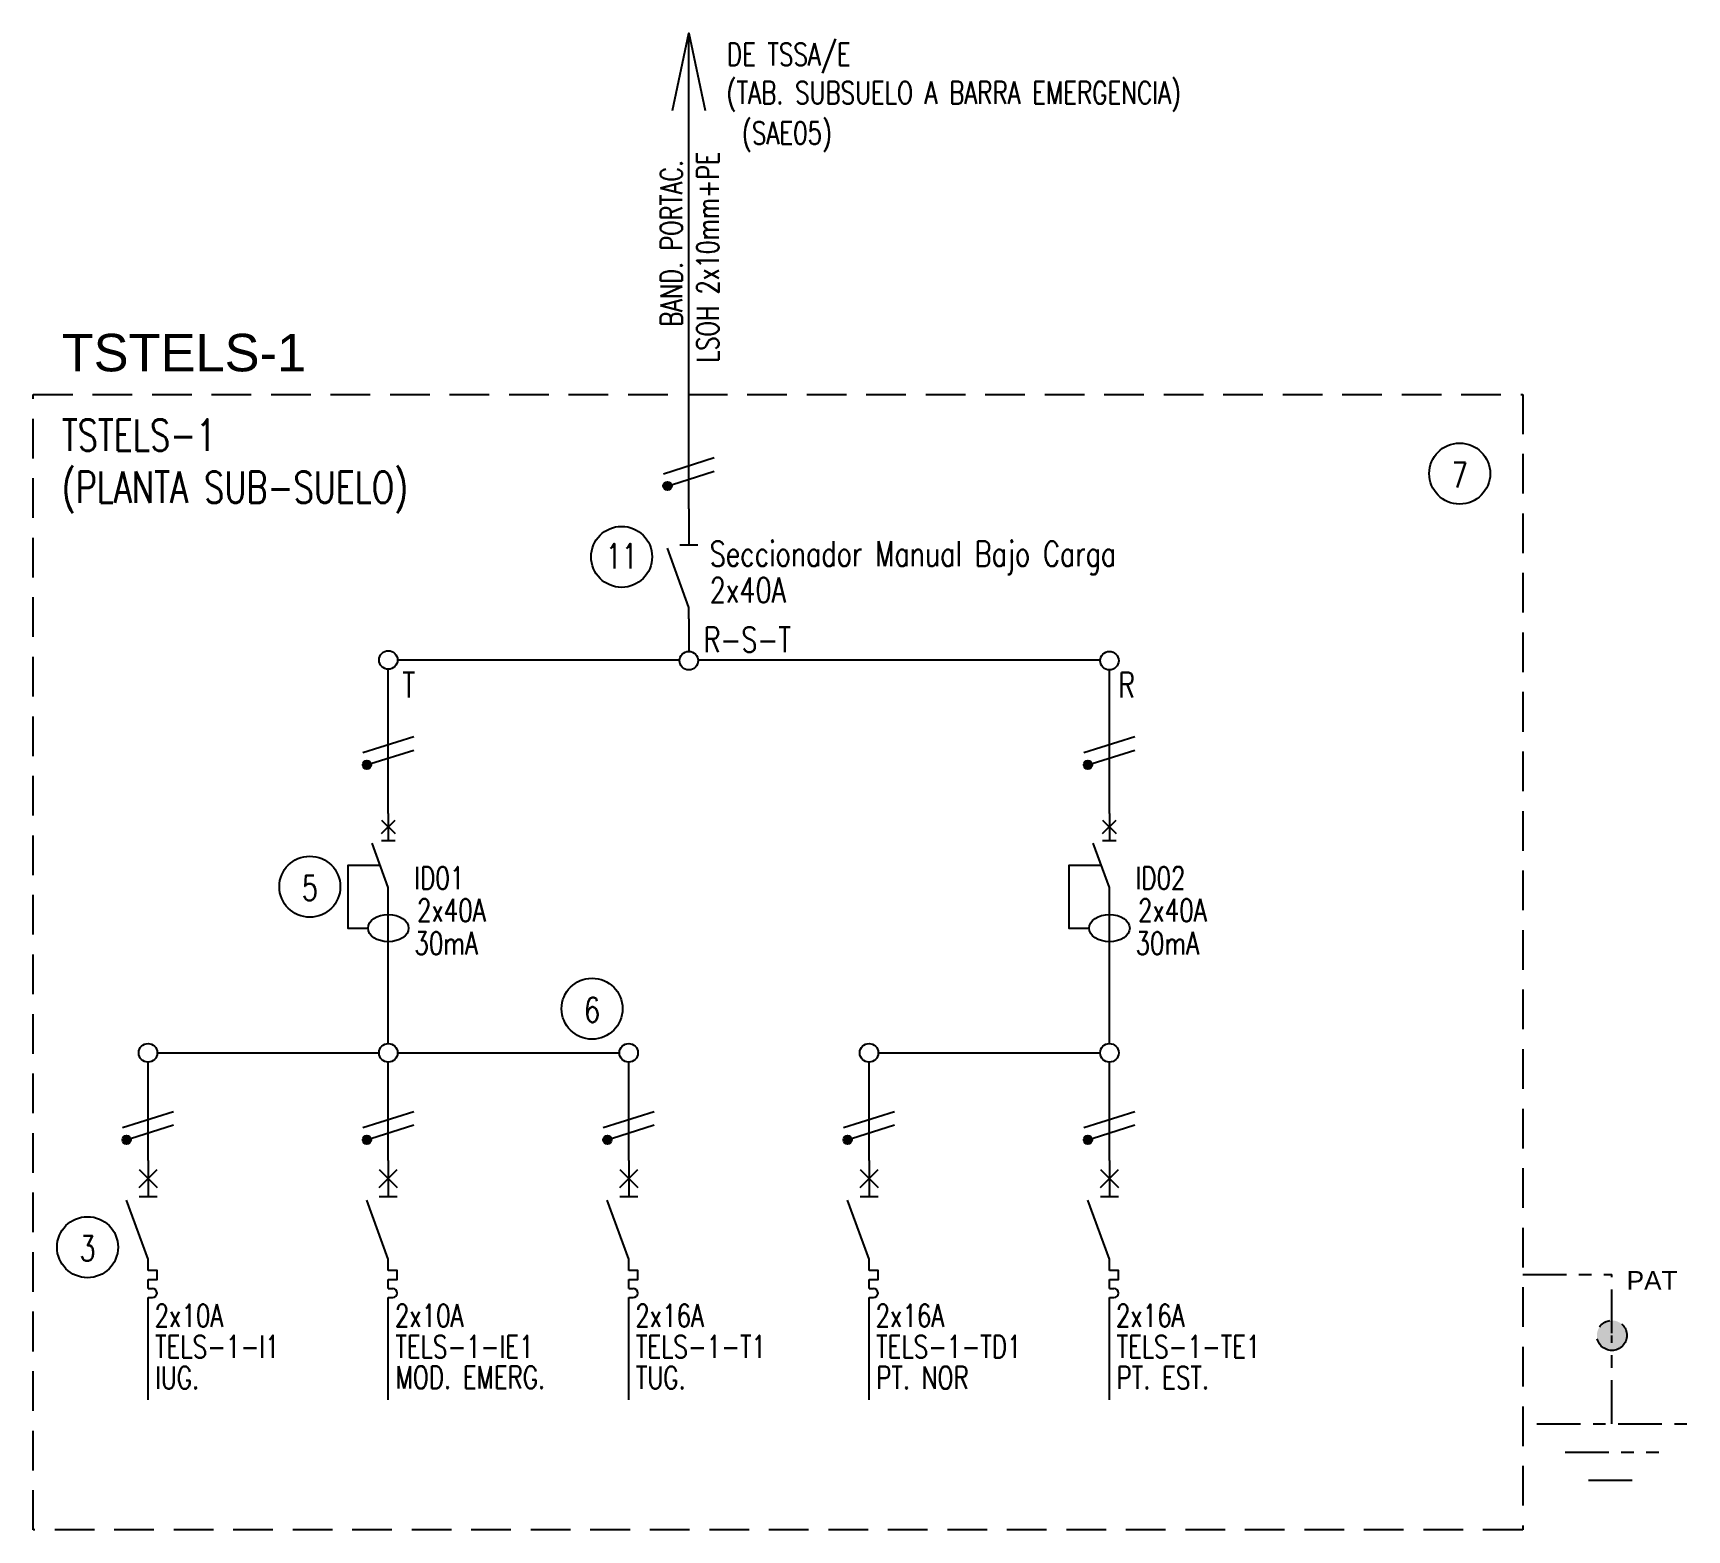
# Model space of a CAD drawing. Extents: x 3603.3 to 3616.5, y 1285.6 to 1297.6.
import ezdxf
from ezdxf.enums import TextEntityAlignment as Align

# ---------------------------------------------------------------- set-up
doc = ezdxf.new("R2010")
doc.units = 0
doc.linetypes.add('OCJ-ESQUEMAS UNIFILARES-CORREGIDOS IDO-REV.br$0$DASHED', pattern=[19.05, 12.7, -6.35])
doc.linetypes.add('OCJ-ESQUEMAS UNIFILARES-CORREGIDOS IDO-REV.br$0$EJE_5', pattern=[7.1, 5, -1, 0.1, -1])
for name, color, linetype in [('OCJ-ESQUEMAS UNIFILARES-CORREGIDOS IDO-REV.br$0$00-IE-CABLES', 10, 'Continuous'), ('OCJ-ESQUEMAS UNIFILARES-CORREGIDOS IDO-REV.br$0$01-ELE-APARATOS', 170, 'Continuous'), ('OCJ-ESQUEMAS UNIFILARES-CORREGIDOS IDO-REV.br$0$ELECTRIC', 4, 'Continuous'), ('OCJ-ESQUEMAS UNIFILARES-CORREGIDOS IDO-REV.br$0$PAT', 80, 'Continuous'), ('OCJ-ESQUEMAS UNIFILARES-CORREGIDOS IDO-REV.br$0$TEXTO', 7, 'Continuous')]:
    doc.layers.add(name, color=color, linetype=linetype)
doc.styles.add('OCJ-ESQUEMAS UNIFILARES-CORREGIDOS IDO-REV.br$0$ARIAL', font='Arial.ttf', dxfattribs={"height": 0.2})
doc.styles.add('OCJ-ESQUEMAS UNIFILARES-CORREGIDOS IDO-REV.br$0$Electricidad', font='ROMANS.SHX', dxfattribs={"width": 0.75, "height": 0.175})

# ---------------------------------------------------------------- blocks, each defined once
blk = doc.blocks.new('OCJ-ESQUEMAS UNIFILARES-CORREGIDOS IDO-REV.br$0$Unif-Interruptor-Term')
for p, q in [((0, -1.013), (0.045, -1.013)), ((0, -1.103), (0.045, -1.103))]:
    blk.add_line(p, q)
for points in [[(-0.09, 0.177), (0.09, -0.003)], [(-0.09, -0.003), (0.09, 0.177)], [(0, 0.267), (0, -0.093)], [(0, -0.72), (-0.215, -0.128)], [(-0.09, -0.093), (0.09, -0.093)], [(0, -0.833), (0, -0.72)], [(0, -0.923), (0.09, -0.923), (0.09, -0.833), (0, -0.833)], [(0, -1.013), (0, -0.923)], [(0, -1.215), (0, -1.103)]]:
    blk.add_lwpolyline(points)
blk.add_arc((0.045, -1.058), 0.045, 270, 90)
blk = doc.blocks.new('OCJ-ESQUEMAS UNIFILARES-CORREGIDOS IDO-REV.br$0$Unif-Interruptor-Dif')
for points in [[(0, 0.177), (0, -0.093)], [(-0.068, 0.11), (0.068, -0.025)], [(-0.068, -0.025), (0.068, 0.11)], [(0, -0.565), (-0.162, -0.121)], [(-0.068, -0.093), (0.068, -0.093)], [(-0.081, -0.343), (-0.405, -0.343), (-0.405, -0.97), (-0.202, -0.97)], [(0, -1.308), (0, -0.565)]]:
    blk.add_lwpolyline(points)
blk.add_ellipse((0, -0.97), major_axis=(0.203, 0), ratio=0.670814)
blk = doc.blocks.new('OCJ-ESQUEMAS UNIFILARES-CORREGIDOS IDO-REV.br$0$A$C7AFF483F')
for points in [[(0, 0.88), (0, 0.592)], [(0, 0.09), (-0.172, 0.564)], [(-0.072, 0.592), (0.072, 0.592)], [(0, 0), (0, 0.09)]]:
    blk.add_lwpolyline(points)

msp = doc.modelspace()

# ---------------------------------------------------------------- hatches: boundary and pattern name
at = {"layer": 'OCJ-ESQUEMAS UNIFILARES-CORREGIDOS IDO-REV.br$0$00-IE-CABLES'}
for points in [[(3608.329, 1293.96, 1), (3608.384, 1294, 1)], [(3605.925, 1291.729, 1), (3605.979, 1291.769, 1)], [(3611.695, 1291.729, 1), (3611.75, 1291.769, 1)], [(3604.001, 1288.729, 1), (3604.056, 1288.769, 1)], [(3605.925, 1288.729, 1), (3605.979, 1288.769, 1)], [(3607.848, 1288.729, 1), (3607.903, 1288.769, 1)], [(3609.772, 1288.729, 1), (3609.826, 1288.769, 1)], [(3611.695, 1288.729, 1), (3611.75, 1288.769, 1)]]:
    msp.add_hatch(color=256, dxfattribs=at).paths.add_polyline_path(points)
at = {"layer": 'OCJ-ESQUEMAS UNIFILARES-CORREGIDOS IDO-REV.br$0$PAT', "linetype": 'OCJ-ESQUEMAS UNIFILARES-CORREGIDOS IDO-REV.br$0$EJE_5', "ltscale": 0.07}
h = msp.add_hatch(color=256, dxfattribs=at)
h.paths.add_polyline_path([(3616.035, 1287.184), (3615.795, 1287.184, -1)])
h.paths.add_polyline_path([(3615.795, 1287.184), (3615.915, 1287.184), (3615.915, 1287.064, -0.414214)])
h.paths.add_polyline_path([(3615.915, 1287.184), (3616.035, 1287.184, -0.414214), (3615.915, 1287.064)])

# ---------------------------------------------------------------- linework, layer by layer
at = {"layer": 'OCJ-ESQUEMAS UNIFILARES-CORREGIDOS IDO-REV.br$0$00-IE-CABLES'}
for p, q in [((3608.528, 1293.798), (3608.528, 1297.603)), ((3608.528, 1292.918), (3608.528, 1292.657)), ((3606.198, 1292.588), (3608.454, 1292.588)), ((3608.602, 1292.588), (3611.82, 1292.588)), ((3606.123, 1291.361), (3606.123, 1292.514)), ((3611.894, 1291.361), (3611.894, 1292.508)), ((3606.123, 1289.519), (3606.123, 1290.321)), ((3611.894, 1289.519), (3611.894, 1290.321)), ((3604.274, 1289.445), (3606.049, 1289.445)), ((3606.198, 1289.445), (3607.973, 1289.445)), ((3610.044, 1289.445), (3611.82, 1289.445)), ((3604.2, 1288.583), (3604.2, 1289.371)), ((3606.123, 1288.583), (3606.123, 1289.371)), ((3608.047, 1288.583), (3608.047, 1289.371)), ((3609.97, 1288.583), (3609.97, 1289.371)), ((3611.894, 1288.583), (3611.894, 1289.371)), ((3604.2, 1286.668), (3604.2, 1287.47)), ((3606.123, 1286.668), (3606.123, 1287.47)), ((3608.047, 1286.668), (3608.047, 1287.47)), ((3609.97, 1286.668), (3609.97, 1287.47)), ((3611.894, 1286.668), (3611.894, 1287.47))]:
    msp.add_line(p, q, dxfattribs=at)
for points in [[(3608.397, 1296.985), (3608.528, 1297.603), (3608.659, 1296.985)], [(3608.324, 1294.078), (3608.731, 1294.207)], [(3608.389, 1293.99), (3608.731, 1294.099)], [(3605.92, 1291.847), (3606.327, 1291.975)], [(3611.69, 1291.847), (3612.097, 1291.975)], [(3605.984, 1291.759), (3606.327, 1291.867)], [(3611.755, 1291.759), (3612.097, 1291.867)], [(3603.997, 1288.847), (3604.404, 1288.976)], [(3604.061, 1288.759), (3604.404, 1288.868)], [(3605.92, 1288.847), (3606.327, 1288.976)], [(3605.984, 1288.759), (3606.327, 1288.868)], [(3607.843, 1288.847), (3608.25, 1288.976)], [(3607.908, 1288.759), (3608.25, 1288.868)], [(3609.767, 1288.847), (3610.174, 1288.976)], [(3609.831, 1288.759), (3610.174, 1288.868)], [(3611.69, 1288.847), (3612.097, 1288.976)], [(3611.755, 1288.759), (3612.097, 1288.868)]]:
    msp.add_lwpolyline(points, dxfattribs=at)
for centre, radius in [((3608.357, 1293.98), 0.0338), ((3606.123, 1292.588), 0.0741), ((3608.528, 1292.582), 0.0741), ((3611.894, 1292.582), 0.0741), ((3605.952, 1291.749), 0.0338), ((3611.722, 1291.749), 0.0338), ((3604.2, 1289.445), 0.0741), ((3606.123, 1289.445), 0.0741), ((3606.123, 1289.445), 0.0741), ((3608.047, 1289.445), 0.0741), ((3609.97, 1289.445), 0.0741), ((3609.97, 1289.445), 0.0741), ((3611.894, 1289.445), 0.0741), ((3604.029, 1288.749), 0.0338), ((3605.952, 1288.749), 0.0338), ((3607.876, 1288.749), 0.0338), ((3609.799, 1288.749), 0.0338), ((3611.722, 1288.749), 0.0338)]:
    msp.add_circle(centre, radius, dxfattribs=at)
at = {"layer": 'OCJ-ESQUEMAS UNIFILARES-CORREGIDOS IDO-REV.br$0$ELECTRIC', "linetype": 'OCJ-ESQUEMAS UNIFILARES-CORREGIDOS IDO-REV.br$0$DASHED', "ltscale": 0.025}
msp.add_lwpolyline([(3603.28, 1294.713), (3615.201, 1294.713), (3615.201, 1285.628), (3603.28, 1285.628)], close=True, dxfattribs=at)
at = {"layer": 'OCJ-ESQUEMAS UNIFILARES-CORREGIDOS IDO-REV.br$0$PAT', "linetype": 'OCJ-ESQUEMAS UNIFILARES-CORREGIDOS IDO-REV.br$0$EJE_5', "ltscale": 0.07}
for p, q in [((3615.201, 1287.671), (3615.915, 1287.671)), ((3615.915, 1287.201), (3615.915, 1287.671)), ((3615.915, 1286.476), (3615.915, 1287.184)), ((3615.315, 1286.476), (3616.515, 1286.476)), ((3615.54, 1286.251), (3616.29, 1286.251)), ((3615.728, 1286.026), (3616.103, 1286.026))]:
    msp.add_line(p, q, dxfattribs=at)
msp.add_circle((3615.915, 1287.184), 0.12, dxfattribs=at)
msp.add_circle((3615.915, 1287.184), 0.12, dxfattribs=at)
at = {"layer": 'OCJ-ESQUEMAS UNIFILARES-CORREGIDOS IDO-REV.br$0$TEXTO'}
for centre in [(3614.697, 1294.079), (3607.99, 1293.413), (3605.495, 1290.774), (3607.754, 1289.798), (3603.716, 1287.89)]:
    msp.add_circle(centre, 0.244, dxfattribs=at)

# ---------------------------------------------------------------- block references
at = {"layer": 'OCJ-ESQUEMAS UNIFILARES-CORREGIDOS IDO-REV.br$0$01-ELE-APARATOS'}
msp.add_blockref('OCJ-ESQUEMAS UNIFILARES-CORREGIDOS IDO-REV.br$0$A$C7AFF483F', (3608.528, 1292.918), dxfattribs=at)
at = {"layer": 'OCJ-ESQUEMAS UNIFILARES-CORREGIDOS IDO-REV.br$0$01-ELE-APARATOS', "xscale": 0.7999999999999546, "yscale": 0.7999999999999546, "zscale": 0.7999999999999546}
for name, p in [('OCJ-ESQUEMAS UNIFILARES-CORREGIDOS IDO-REV.br$0$Unif-Interruptor-Dif', (3606.123, 1291.219)), ('OCJ-ESQUEMAS UNIFILARES-CORREGIDOS IDO-REV.br$0$Unif-Interruptor-Dif', (3611.894, 1291.219)), ('OCJ-ESQUEMAS UNIFILARES-CORREGIDOS IDO-REV.br$0$Unif-Interruptor-Term', (3604.2, 1288.369)), ('OCJ-ESQUEMAS UNIFILARES-CORREGIDOS IDO-REV.br$0$Unif-Interruptor-Term', (3606.123, 1288.369)), ('OCJ-ESQUEMAS UNIFILARES-CORREGIDOS IDO-REV.br$0$Unif-Interruptor-Term', (3608.047, 1288.369)), ('OCJ-ESQUEMAS UNIFILARES-CORREGIDOS IDO-REV.br$0$Unif-Interruptor-Term', (3609.97, 1288.369)), ('OCJ-ESQUEMAS UNIFILARES-CORREGIDOS IDO-REV.br$0$Unif-Interruptor-Term', (3611.894, 1288.369))]:
    msp.add_blockref(name, p, dxfattribs=at)

# ---------------------------------------------------------------- texts
at = {"layer": 'OCJ-ESQUEMAS UNIFILARES-CORREGIDOS IDO-REV.br$0$TEXTO', "style": 'OCJ-ESQUEMAS UNIFILARES-CORREGIDOS IDO-REV.br$0$Electricidad', "width": 0.75}
for s, height, p in [('DE TSSA/E', 0.18, (3608.833, 1297.343)), ('(TAB. SUBSUELO A BARRA EMERGENCIA)', 0.18, (3608.829, 1297.036)), ('(SAE05)', 0.18, (3608.952, 1296.714)), ('TSTELS-1', 0.25, (3603.509, 1294.262)), ('(PLANTA SUB-SUELO)', 0.25, (3603.509, 1293.845)), ('7', 0.2, (3614.633, 1293.969)), ('11', 0.2, (3607.862, 1293.319)), ('Seccionador Manual Bajo Carga', 0.2, (3608.695, 1293.338)), ('2x40A', 0.2, (3608.695, 1293.047)), ('R-S-T', 0.2, (3608.646, 1292.651)), ('T', 0.2, (3606.235, 1292.289)), ('R', 0.2, (3611.964, 1292.289)), ('5', 0.2, (3605.431, 1290.664)), ('ID01', 0.18, (3606.332, 1290.753)), ('ID02', 0.18, (3612.103, 1290.753)), ('2x40A', 0.18, (3606.353, 1290.496)), ('2x40A', 0.18, (3612.123, 1290.496)), ('30mA', 0.18, (3606.332, 1290.232)), ('30mA', 0.18, (3612.103, 1290.232)), ('6', 0.2, (3607.69, 1289.688)), ('3', 0.2, (3603.652, 1287.78)), ('2x10A', 0.18, (3604.253, 1287.253)), ('2x10A', 0.18, (3606.176, 1287.253)), ('2x16A', 0.18, (3608.1, 1287.253)), ('2x16A', 0.18, (3610.023, 1287.253)), ('2x16A', 0.18, (3611.946, 1287.253)), ('TELS-1-I1', 0.18, (3604.257, 1287.004)), ('TELS-1-IE1', 0.18, (3606.18, 1287.004)), ('TELS-1-T1', 0.18, (3608.104, 1287.004)), ('TELS-1-TD1', 0.18, (3610.027, 1287.004)), ('TELS-1-TE1', 0.18, (3611.951, 1287.004)), ('IUG.', 0.18, (3604.257, 1286.756)), ('MOD. EMERG.', 0.18, (3606.181, 1286.759)), ('TUG.', 0.18, (3608.104, 1286.756)), ('PT. NOR', 0.18, (3610.027, 1286.756)), ('PT. EST.', 0.18, (3611.951, 1286.756))]:
    msp.add_text(s, height=height, dxfattribs=at).set_placement(p)
for s, p in [('BAND. PORTAC.', (3608.476, 1295.922)), ('LSOH 2x10mm+PE', (3608.767, 1295.811))]:
    msp.add_text(s, height=0.175, rotation=90, dxfattribs=at).set_placement(p, align=Align.CENTER)
at = {"layer": 'OCJ-ESQUEMAS UNIFILARES-CORREGIDOS IDO-REV.br$0$TEXTO', "style": 'OCJ-ESQUEMAS UNIFILARES-CORREGIDOS IDO-REV.br$0$ARIAL'}
for s, height, p in [('TSTELS-1', 0.3, (3603.509, 1294.897)), ('PAT', 0.15, (3616.033, 1287.549))]:
    msp.add_text(s, height=height, dxfattribs=at).set_placement(p)

doc.saveas('drawing.dxf')
